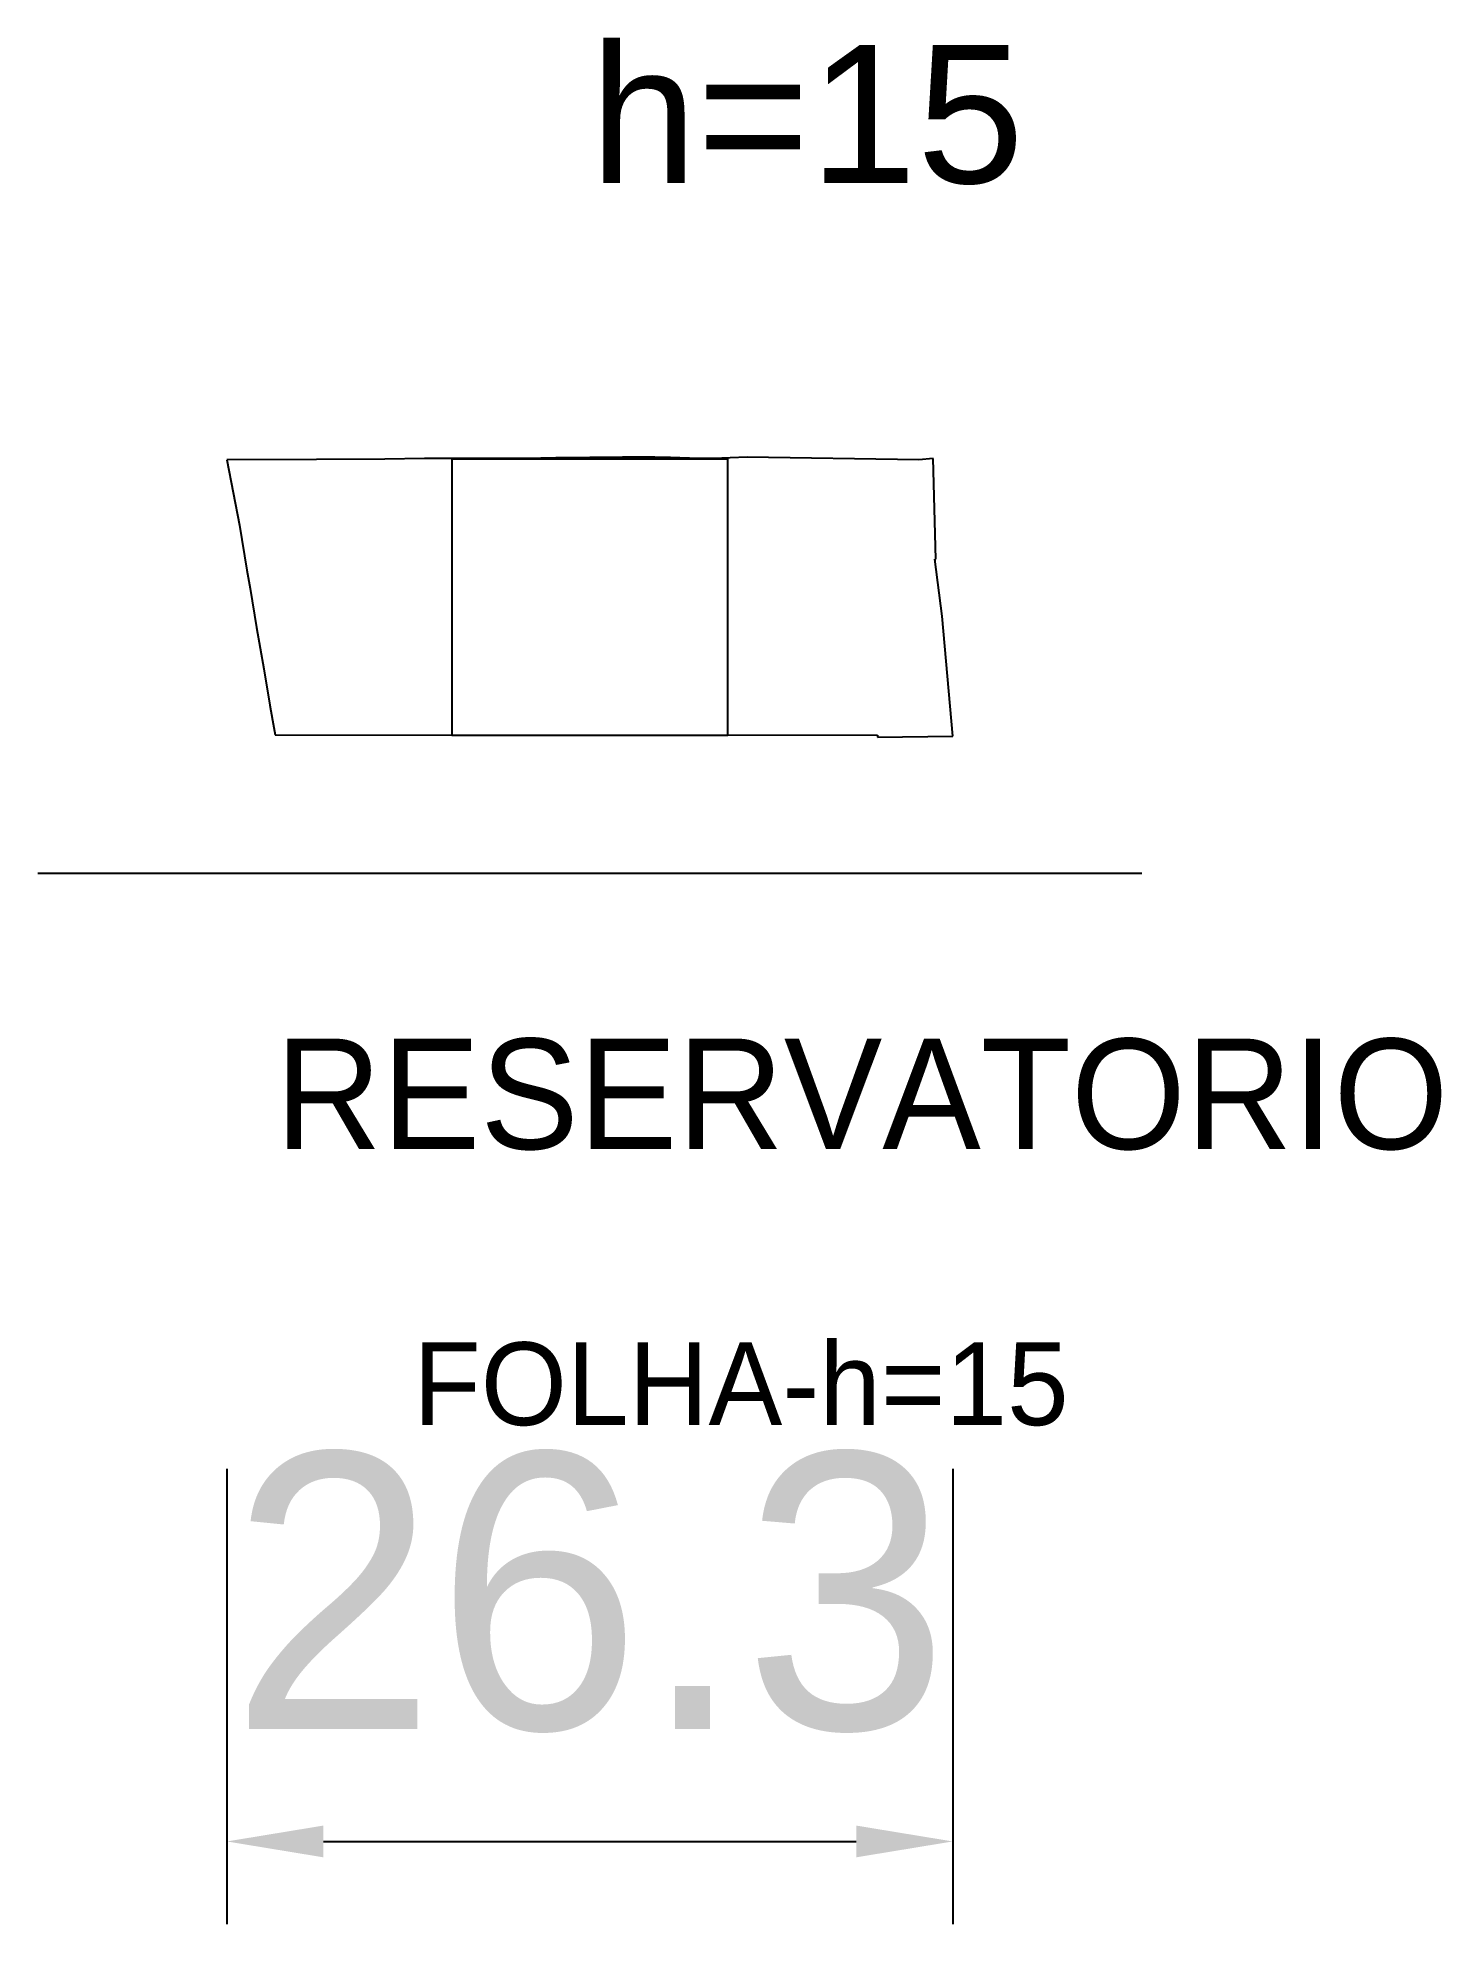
# Model space of a CAD drawing. Header units: metres. Extents: x 215.3 to 266.2, y 148.4 to 216.7.
import ezdxf

# ---------------------------------------------------------------- set-up
doc = ezdxf.new("R2010")
doc.units = ezdxf.units.M
for name, color, linetype in [('COTA', 241, 'CONTINUOUS'), ('FOLHA', 255, 'CONTINUOUS'), ('Hachura', 251, 'CONTINUOUS'), ('NOMENCLATURA', 7, 'CONTINUOUS'), ('Nível', 160, 'CONTINUOUS'), ('Painéis', 200, 'CONTINUOUS'), ('Pilares', 5, 'CONTINUOUS'), ('SARR_2.2x7', 40, 'CONTINUOUS')]:
    doc.layers.add(name, color=color, linetype=linetype)
doc.styles.add('ARIAL', font='Arial.ttf')
doc.dimstyles.new('EZ DXF', dxfattribs={"dimtxt": 10, "dimasz": 3.5, "dimexe": 3, "dimexo": 1.5, "dimgap": 1, "dimtad": 1, "dimdec": 1, "dimdsep": 46, "dimcen": 2.5, "dimazin": 3, "dimtfac": 1, "dimtmove": 0, "dimatfit": 3})

msp = doc.modelspace()

# ---------------------------------------------------------------- hatches: boundary and pattern name
at = {"layer": 'Hachura'}
h = msp.add_hatch(dxfattribs=at)
h.set_pattern_fill('ANSI31', scale=50)
h.paths.add_polyline_path([(223.95, 191.44), (245.77, 191.43), (245.77, 191.36), (248.5, 191.4), (248.12, 195.74), (247.85, 197.81), (247.89, 197.81), (247.79, 201.46), (247.27, 201.41), (241.05, 201.5), (239.82, 201.46), (238.96, 201.47), (238.27, 201.49), (237.71, 201.5), (237.22, 201.5), (236.53, 201.5), (235.92, 201.49), (235.35, 201.49), (234.68, 201.48), (234.12, 201.48), (233.57, 201.47), (232.99, 201.46), (232.21, 201.45), (232.08, 201.45), (231.52, 201.45), (230.96, 201.45), (230.4, 201.45), (229.36, 201.45), (227.92, 201.43), (225.45, 201.42), (222.2, 201.41), (222.66, 199.04), (222.93, 197.41), (223.04, 196.74), (223.28, 195.33), (223.54, 193.83), (223.76, 192.52), (223.86, 191.98)])
h = msp.add_hatch(dxfattribs=at)
h.set_pattern_fill('ANSI31', scale=50)
h.paths.add_polyline_path([(223.95, 191.44), (245.77, 191.43), (245.77, 191.36), (248.5, 191.4), (248.12, 195.74), (247.85, 197.81), (247.89, 197.81), (247.79, 201.46), (247.27, 201.41), (241.05, 201.5), (239.82, 201.46), (238.96, 201.47), (238.27, 201.49), (237.71, 201.5), (237.22, 201.5), (236.53, 201.5), (235.92, 201.49), (235.35, 201.49), (234.68, 201.48), (234.12, 201.48), (233.57, 201.47), (232.99, 201.46), (232.21, 201.45), (232.08, 201.45), (231.52, 201.45), (230.96, 201.45), (230.4, 201.45), (229.36, 201.45), (227.92, 201.43), (225.45, 201.42), (222.2, 201.41), (222.66, 199.04), (222.93, 197.41), (223.04, 196.74), (223.28, 195.33), (223.54, 193.83), (223.76, 192.52), (223.86, 191.98)])

# ---------------------------------------------------------------- linework, layer by layer
at = {"layer": 'Painéis', "color": 200}
for p, q in [((225.45, 201.42), (222.2, 201.41)), ((225.45, 201.42), (222.2, 201.41)), ((222.2, 201.41), (222.66, 199.04)), ((222.2, 201.41), (222.66, 199.04)), ((227.92, 201.43), (225.45, 201.42)), ((227.92, 201.43), (225.45, 201.42)), ((229.36, 201.45), (227.92, 201.43)), ((229.36, 201.45), (227.92, 201.43)), ((230.4, 201.45), (229.36, 201.45)), ((230.4, 201.45), (229.36, 201.45)), ((230.96, 201.45), (230.4, 201.45)), ((230.96, 201.45), (230.4, 201.45)), ((231.52, 201.45), (230.96, 201.45)), ((231.52, 201.45), (230.96, 201.45)), ((232.08, 201.45), (231.52, 201.45)), ((232.08, 201.45), (231.52, 201.45)), ((232.21, 201.45), (232.08, 201.45)), ((232.21, 201.45), (232.08, 201.45)), ((232.99, 201.46), (232.21, 201.45)), ((232.99, 201.46), (232.21, 201.45)), ((233.57, 201.47), (232.99, 201.46)), ((233.57, 201.47), (232.99, 201.46)), ((234.12, 201.48), (233.57, 201.47)), ((234.12, 201.48), (233.57, 201.47)), ((234.68, 201.48), (234.12, 201.48)), ((234.68, 201.48), (234.12, 201.48)), ((235.35, 201.49), (234.68, 201.48)), ((235.35, 201.49), (234.68, 201.48)), ((235.92, 201.49), (235.35, 201.49)), ((235.92, 201.49), (235.35, 201.49)), ((236.53, 201.5), (235.92, 201.49)), ((236.53, 201.5), (235.92, 201.49)), ((237.22, 201.5), (236.53, 201.5)), ((237.22, 201.5), (236.53, 201.5)), ((237.71, 201.5), (237.22, 201.5)), ((237.71, 201.5), (237.22, 201.5)), ((238.27, 201.49), (237.71, 201.5)), ((238.27, 201.49), (237.71, 201.5)), ((238.96, 201.47), (238.27, 201.49)), ((238.96, 201.47), (238.27, 201.49)), ((239.82, 201.46), (238.96, 201.47)), ((239.82, 201.46), (238.96, 201.47)), ((241.05, 201.5), (239.82, 201.46)), ((241.05, 201.5), (239.82, 201.46)), ((247.27, 201.41), (241.05, 201.5)), ((247.27, 201.41), (241.05, 201.5)), ((247.79, 201.46), (247.27, 201.41)), ((247.79, 201.46), (247.27, 201.41)), ((247.89, 197.81), (247.79, 201.46)), ((247.89, 197.81), (247.79, 201.46)), ((222.66, 199.04), (222.93, 197.41)), ((222.66, 199.04), (222.93, 197.41)), ((248.12, 195.74), (247.85, 197.81)), ((247.85, 197.81), (247.89, 197.81)), ((248.12, 195.74), (247.85, 197.81)), ((247.85, 197.81), (247.89, 197.81)), ((222.93, 197.41), (223.04, 196.74)), ((222.93, 197.41), (223.04, 196.74)), ((223.04, 196.74), (223.28, 195.33)), ((223.04, 196.74), (223.28, 195.33)), ((248.5, 191.4), (248.12, 195.74)), ((248.5, 191.4), (248.12, 195.74)), ((223.28, 195.33), (223.54, 193.83)), ((223.28, 195.33), (223.54, 193.83)), ((223.54, 193.83), (223.76, 192.52)), ((223.54, 193.83), (223.76, 192.52)), ((223.76, 192.52), (223.86, 191.98)), ((223.76, 192.52), (223.86, 191.98)), ((223.86, 191.98), (223.95, 191.44)), ((223.86, 191.98), (223.95, 191.44)), ((223.95, 191.44), (245.77, 191.43)), ((223.95, 191.44), (245.77, 191.43)), ((245.77, 191.43), (245.77, 191.36)), ((245.77, 191.43), (245.77, 191.36)), ((245.77, 191.36), (248.5, 191.4)), ((245.77, 191.36), (248.5, 191.4))]:
    msp.add_line(p, q, dxfattribs=at)
at = {"layer": 'Pilares'}
msp.add_lwpolyline([(230.35, 191.43), (240.35, 191.43), (240.35, 201.43), (230.35, 201.43)], close=True, dxfattribs=at)
msp.add_lwpolyline([(230.35, 191.43), (240.35, 191.43), (240.35, 201.43), (230.35, 201.43)], close=True, dxfattribs=at)
at = {"layer": 'SARR_2.2x7'}
msp.add_line((215.35, 186.43), (255.35, 186.43), dxfattribs=at)
msp.add_line((215.35, 186.43), (255.35, 186.43), dxfattribs=at)

# ---------------------------------------------------------------- texts
at = {"layer": 'FOLHA'}
msp.add_text('FOLHA-h=15', height=3, dxfattribs=at).set_placement((228.95, 166.44))
msp.add_text('FOLHA-h=15', height=3, dxfattribs=at).set_placement((228.95, 166.44))
at = {"layer": 'NOMENCLATURA', "insert": (235.35, 216.43), "char_height": 5, "attachment_point": 1, "style": 'ARIAL'}
msp.add_mtext('h=15', dxfattribs=at)
msp.add_mtext('h=15', dxfattribs=at)
at = {"layer": 'Nível'}
msp.add_text('RESERVATORIO', height=4, dxfattribs=at).set_placement((223.95, 176.44))
msp.add_text('RESERVATORIO', height=4, dxfattribs=at).set_placement((223.95, 176.44))

# ---------------------------------------------------------------- dimensions: what is measured, and where the dimension line sits
at = {"layer": 'COTA'}
msp.add_linear_dim(base=(222.2, 151.36), p1=(222.2, 166.36), p2=(248.5, 166.36), dimstyle='EZ DXF', dxfattribs=at).render()
msp.add_linear_dim(base=(222.2, 151.36), p1=(222.2, 166.36), p2=(248.5, 166.36), dimstyle='EZ DXF', dxfattribs=at).render()

doc.saveas('drawing.dxf')
